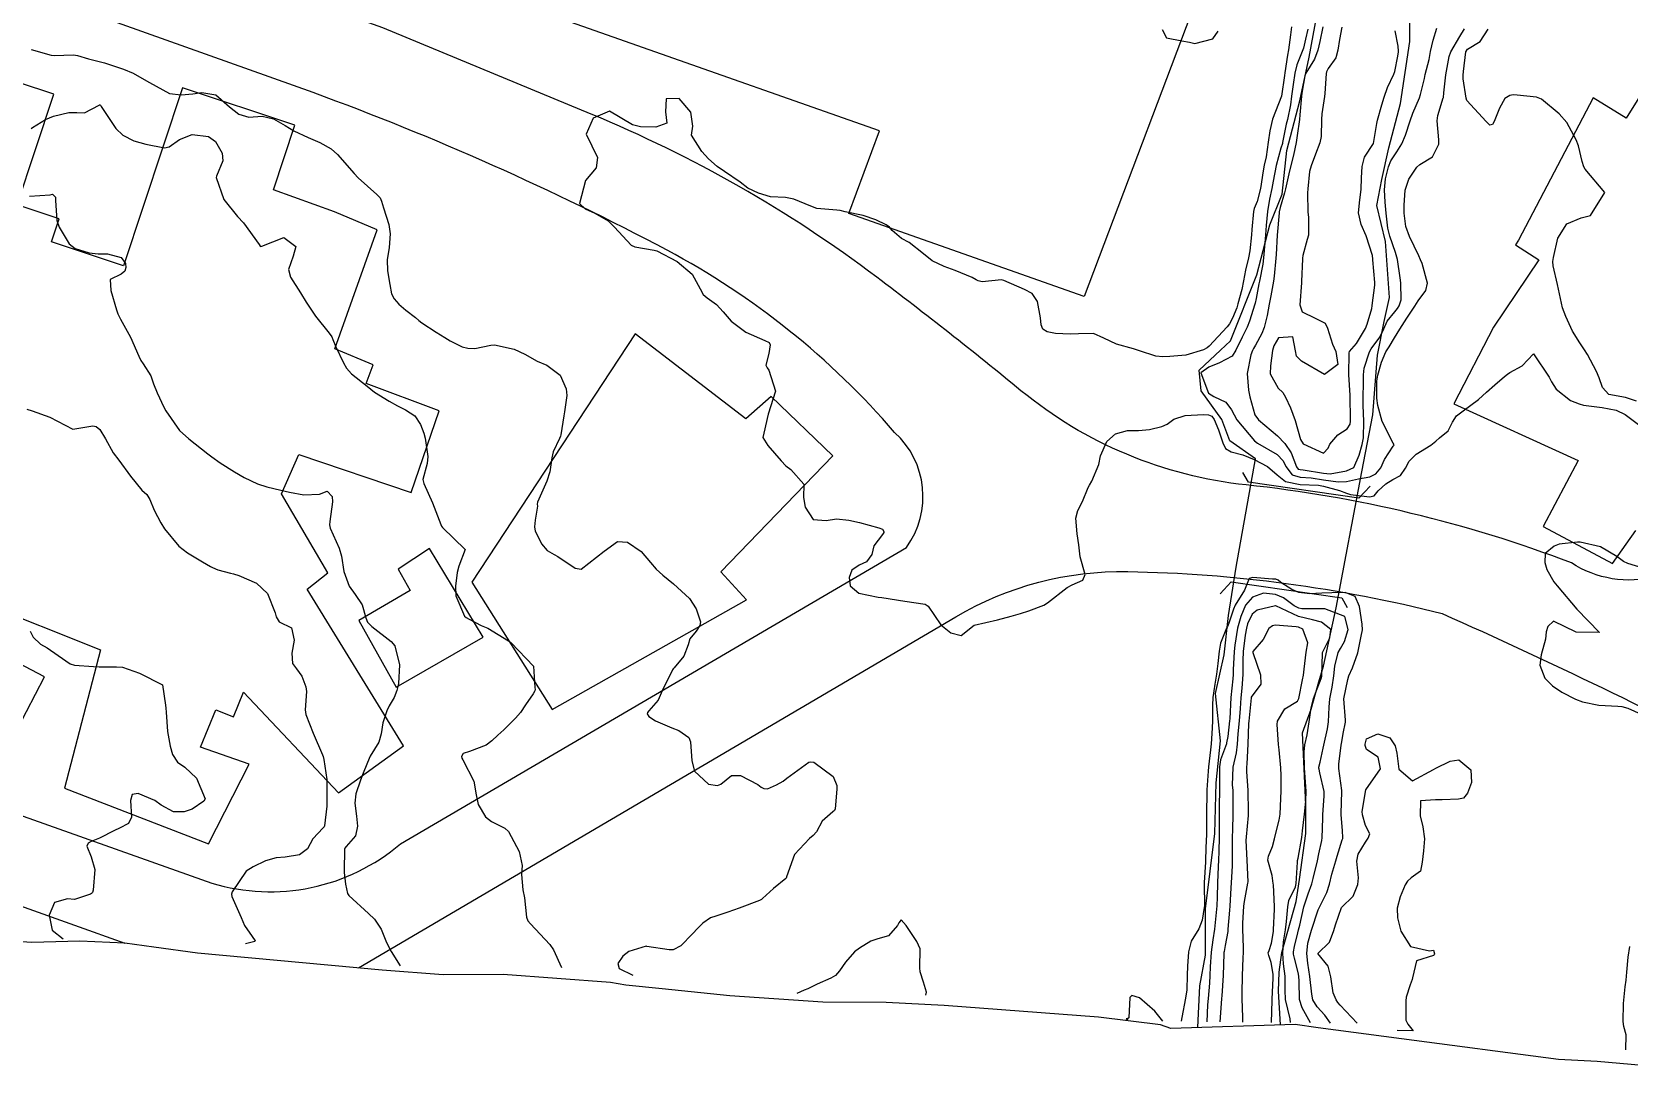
# Model space of a CAD drawing. Header units: metres. Extents: x 292545 to 299085, y 7450245 to 7463078.
# Drawn here: x 293014.6 to 293152.5, y 7462537.3 to 7462627.5 of the extents above; entities that cross this region are included whole.
import ezdxf

# ---------------------------------------------------------------- set-up
doc = ezdxf.new("R2010")
doc.units = ezdxf.units.M
for name, color, linetype in [('Area', 45, 'Continuous'), ('Curvas de Nivel 1m', 11, 'Continuous'), ('Curvas de Nivel 5m', 15, 'Continuous'), ('Edificações', 30, 'Continuous'), ('Hidrografia', 140, 'Continuous'), ('Pontes e viadutos', 190, 'Continuous'), ('Vias Primárias', 230, 'Continuous')]:
    doc.layers.add(name, color=color, linetype=linetype)

msp = doc.modelspace()

# ---------------------------------------------------------------- linework, layer by layer
at = {"layer": 'Area'}
msp.add_polyline3d([(293164.11, 7462537.33, 699.5), (293149.76, 7462538.58, 695.29), (293146.42, 7462538.77, 693.99), (293132.87, 7462540.53, 693.13), (293125.65, 7462541.48, 693.51), (293123.68, 7462541.79, 691.57), (293112.94, 7462541.44, 692.21), (293112.05, 7462541.75, 692.22), (293106.7, 7462542.42, 719.82), (293093.37, 7462543.43, 692.17), (293088.37, 7462543.69, 704.84), (293082.9, 7462543.7, 694.38), (293074.88, 7462544.24, 696.4), (293069.01, 7462544.86, 695.58), (293065.9, 7462545.17, 698.38), (293064.56, 7462545.41, 699.84), (293055.31, 7462546.1, 694.61), (293050.13, 7462546.07, 694.61), (293044.84, 7462546.47, 695.66), (293028.92, 7462547.94, 696.33), (293025.13, 7462548.47, 696.64), (293022.62, 7462548.79, 696.74), (293018.75, 7462548.98, 696.99), (293014.61, 7462548.87, 697.33), (293007.11, 7462549.36, 697.72)], dxfattribs=at)
at = {"layer": 'Curvas de Nivel 1m', "flags": 128}
for points, elevation in [([(293123.35, 7462627.94), (293123.26, 7462627.25), (293123.1, 7462625.94), (293123.02, 7462625.47), (293122.78, 7462623.95), (293122.75, 7462623.72), (293122.5, 7462621.95), (293121.73, 7462619.96), (293121.48, 7462618.96), (293121.35, 7462617.97), (293121.16, 7462616.69), (293121, 7462615.97), (293120.91, 7462615.49), (293120.67, 7462613.98), (293120.39, 7462612.85), (293120.14, 7462612.23), (293120.07, 7462611.98), (293119.93, 7462610.43), (293119.9, 7462609.98), (293119.75, 7462608.58), (293119.64, 7462607.99), (293119.4, 7462606.92), (293119.22, 7462605.99), (293119.06, 7462605.24), (293118.73, 7462604), (293118.63, 7462603.66), (293118.27, 7462602.77), (293118, 7462602.27), (293117.8, 7462602.01), (293116.25, 7462600.36), (293116.07, 7462600.2), (293115.77, 7462600.03), (293114.24, 7462599.58), (293112.86, 7462599.45), (293112.24, 7462599.42), (293111.65, 7462599.49), (293110.24, 7462599.95), (293109.71, 7462600.11), (293108.25, 7462600.52), (293107.16, 7462601.05), (293106.26, 7462601.45), (293104.98, 7462601.43), (293104.26, 7462601.39), (293102.98, 7462601.45), (293102.26, 7462601.58), (293101.9, 7462601.83), (293101.75, 7462602.2), (293101.68, 7462602.79), (293101.42, 7462604.2), (293100.98, 7462604.89), (293100.3, 7462605.25), (293098.53, 7462606.01), (293098.31, 7462606.08), (293096.65, 7462605.91), (293096.31, 7462606), (293096.14, 7462606.09), (293095.78, 7462606.27), (293094.32, 7462606.9), (293093.38, 7462607.24), (293092.33, 7462607.71), (293091.58, 7462608.32), (293090.35, 7462609.3), (293089.68, 7462609.66), (293088.89, 7462610.35), (293088.65, 7462610.64), (293088.37, 7462610.84), (293087.47, 7462611.27), (293086.38, 7462611.65), (293084.83, 7462611.95), (293084.38, 7462612.07), (293084.09, 7462612.11), (293082.38, 7462612.23), (293081.86, 7462612.44), (293080.39, 7462613.06), (293079.66, 7462613.19), (293078.39, 7462613.26), (293077.33, 7462613.56), (293076.41, 7462613.99), (293075.77, 7462614.51), (293074.42, 7462615.45), (293073.78, 7462615.88), (293073.03, 7462616.54), (293072.44, 7462617.15), (293071.57, 7462618.56), (293071.68, 7462619.35), (293071.5, 7462620.56), (293070.49, 7462621.74), (293069.38, 7462621.7), (293069.32, 7462620.58), (293069.43, 7462619.62), (293068.47, 7462619.27), (293067.16, 7462619.3), (293066.47, 7462619.46), (293064.48, 7462620.64), (293063.08, 7462620.05), (293062.46, 7462618.66), (293063.43, 7462616.65), (293063.32, 7462615.75), (293062.41, 7462614.66), (293061.89, 7462612.67), (293062.39, 7462612.21), (293063.2, 7462611.83), (293064.37, 7462611.19), (293064.9, 7462610.63), (293066.35, 7462609.08), (293066.66, 7462608.93), (293068.34, 7462608.65), (293068.55, 7462608.59), (293070.33, 7462607.67), (293071.62, 7462606.56), (293072.3, 7462605.31), (293072.56, 7462604.81), (293072.91, 7462604.54), (293073.72, 7462603.96), (293074.28, 7462603.32), (293074.98, 7462602.51), (293076.26, 7462601.56), (293077.9, 7462600.83), (293078.25, 7462600.66), (293078.34, 7462600.48), (293078.24, 7462599.72), (293077.98, 7462598.72), (293078.1, 7462598.48), (293078.22, 7462598.28), (293078.82, 7462596.47), (293078.17, 7462594.48), (293077.8, 7462592.84), (293077.71, 7462592.48), (293078.14, 7462591.79), (293079.31, 7462590.46), (293079.69, 7462590.02), (293080.12, 7462589.7), (293081.26, 7462588.44), (293081.24, 7462587.29), (293081.36, 7462586.44), (293082.07, 7462585.4), (293083.18, 7462585.31), (293084.07, 7462585.45), (293085.13, 7462585.33), (293086.06, 7462585.12), (293087.74, 7462584.68), (293088.06, 7462584.54), (293088.17, 7462584.36), (293088.16, 7462584.26), (293088.05, 7462584.08), (293087.3, 7462583.1), (293087.12, 7462582.37), (293086.66, 7462581.73), (293086.02, 7462581.43), (293085.39, 7462581.01), (293085.17, 7462580.39), (293085.26, 7462579.65), (293085.99, 7462579.03), (293087.66, 7462578.69), (293087.99, 7462578.64), (293089.98, 7462578.34), (293091.74, 7462578.07), (293091.98, 7462577.89), (293093.08, 7462576.3), (293093.95, 7462575.61), (293094.85, 7462575.38), (293095.96, 7462576.27), (293097.97, 7462576.73), (293099.17, 7462577.03), (293099.97, 7462577.26), (293100.69, 7462577.5), (293101.98, 7462578), (293102.3, 7462578.2), (293104, 7462579.51), (293104.42, 7462579.74), (293105.34, 7462580.16), (293105.54, 7462580.63), (293105.11, 7462582.16), (293104.99, 7462583.21), (293104.86, 7462584.16), (293104.74, 7462585.49), (293104.92, 7462586.16), (293105.32, 7462586.93), (293105.81, 7462588.15), (293105.91, 7462588.35), (293106.11, 7462588.69), (293106.72, 7462590.14), (293106.88, 7462590.89), (293107.41, 7462592.13), (293108.15, 7462592.79), (293109.19, 7462593.07), (293110.16, 7462593.06), (293111.09, 7462593.16), (293112.16, 7462593.43), (293112.61, 7462593.63), (293113.21, 7462594.06), (293114.18, 7462594.37), (293115.77, 7462594.44), (293116.18, 7462594.43), (293116.47, 7462594.32), (293116.67, 7462594.02), (293117.05, 7462593.13), (293117.43, 7462592.01), (293117.65, 7462591.52), (293118.14, 7462591.23), (293119.15, 7462590.97), (293120.13, 7462590.57), (293121.29, 7462589.97), (293122.12, 7462589.24), (293122.84, 7462588.68), (293124.11, 7462588.4), (293125.69, 7462588.34), (293126.11, 7462588.27), (293127.49, 7462587.9), (293128.1, 7462587.65), (293128.44, 7462587.54), (293130.1, 7462587.34), (293130.51, 7462587.44), (293130.85, 7462587.85), (293131.49, 7462588.46), (293132.11, 7462588.83), (293132.77, 7462589.18), (293133.2, 7462589.83), (293133.53, 7462590.43), (293134.13, 7462591.02), (293135.39, 7462591.8), (293135.81, 7462592.14), (293136.15, 7462592.43), (293136.89, 7462593.05), (293137.26, 7462593.78), (293137.61, 7462594.35), (293138.18, 7462594.78), (293139.51, 7462595.75), (293140.2, 7462596.38), (293140.92, 7462597.02), (293141.74, 7462597.72), (293142, 7462597.94), (293142.22, 7462598.07), (293143.28, 7462598.66), (293144.24, 7462599.7), (293145.6, 7462597.68), (293145.82, 7462597.28), (293146.2, 7462596.63), (293147.44, 7462595.66), (293148.19, 7462595.36), (293148.58, 7462595.25), (293150.19, 7462595.07), (293151.4, 7462594.83), (293152.18, 7462594.44), (293153.33, 7462593.59)], 692), ([(293112.19, 7462627.69), (293112.56, 7462626.97), (293113.89, 7462626.72), (293114.56, 7462626.6), (293115.01, 7462626.49), (293116.56, 7462626.89), (293117.04, 7462627.54)], 692), ([(293124.76, 7462627.74), (293124.56, 7462626.86), (293124.39, 7462626.09), (293124.34, 7462625.93), (293123.83, 7462624.65), (293123.65, 7462623.94), (293123.5, 7462622.95), (293123.37, 7462621.94), (293123.26, 7462621.18), (293123, 7462619.94), (293122.9, 7462619.52), (293122.59, 7462617.95), (293122.57, 7462617.84), (293122.45, 7462617.45), (293122.04, 7462615.96), (293121.77, 7462614.61), (293121.65, 7462613.96), (293121.47, 7462613.04), (293121.29, 7462611.97), (293121.17, 7462610.77), (293121.11, 7462609.97), (293121.06, 7462609.27), (293120.95, 7462607.97), (293120.87, 7462607.43), (293120.59, 7462605.98), (293120.54, 7462605.75), (293120.3, 7462604.48), (293120.21, 7462604.06), (293120.19, 7462603.98), (293119.74, 7462602.51), (293119.54, 7462601.99), (293119.11, 7462601.13), (293118.55, 7462600), (293118.24, 7462599.49), (293117.14, 7462598.92), (293116.23, 7462598.55), (293115.53, 7462598.04), (293116.2, 7462596.29), (293116.66, 7462596.02), (293117.69, 7462595.51), (293118.18, 7462594.85), (293118.64, 7462594), (293120.15, 7462592.19), (293120.43, 7462591.98), (293122.13, 7462590.99), (293122.63, 7462590.45), (293122.87, 7462589.95), (293123.41, 7462589.24), (293124.11, 7462589.04), (293125.05, 7462588.99), (293126.11, 7462588.82), (293127.38, 7462588.63), (293128.11, 7462588.68), (293129.15, 7462588.91), (293130.12, 7462589.07), (293130.64, 7462589.33), (293131.08, 7462589.85), (293131.4, 7462590.58), (293132.14, 7462591.71), (293132.2, 7462591.78), (293132.21, 7462591.84), (293132.14, 7462591.97), (293131.2, 7462593.85), (293130.81, 7462595.23), (293130.72, 7462595.85), (293130.73, 7462597.33), (293130.81, 7462597.85), (293131.12, 7462598.96), (293131.51, 7462599.85), (293131.79, 7462600.31), (293132.26, 7462601.08), (293132.71, 7462601.83), (293133.32, 7462602.78), (293134, 7462603.81), (293134.3, 7462604.26), (293134.95, 7462605.16), (293135.09, 7462605.8), (293134.65, 7462607.49), (293134.51, 7462607.81), (293134.34, 7462608.16), (293133.55, 7462609.82), (293133.24, 7462610.69), (293133.1, 7462611.83), (293133.1, 7462612.54), (293133.16, 7462613.83), (293133.48, 7462614.76), (293134.18, 7462615.81), (293134.44, 7462616.05), (293135.54, 7462616.7), (293136.09, 7462617.79), (293136.09, 7462618.16), (293135.94, 7462619.8), (293136, 7462620.28), (293136.46, 7462621.79), (293136.47, 7462621.83), (293136.51, 7462622.24), (293136.69, 7462623.79), (293136.96, 7462625.37), (293137.12, 7462625.78), (293137.9, 7462627.1), (293138.29, 7462627.76)], 691), ([(293127.69, 7462627.89), (293127.51, 7462626.84), (293127.37, 7462625.9), (293127.19, 7462625.25), (293126.53, 7462624.33), (293126.39, 7462624.05), (293126.36, 7462623.91), (293126.25, 7462622.17), (293126.22, 7462621.91), (293125.98, 7462620.42), (293125.94, 7462619.92), (293125.91, 7462618.47), (293125.81, 7462617.92), (293125.44, 7462616.92), (293125.05, 7462615.92), (293124.92, 7462615.43), (293124.76, 7462613.93), (293124.74, 7462613.59), (293124.78, 7462611.93), (293124.82, 7462611.48), (293124.83, 7462609.93), (293124.71, 7462609.57), (293124.34, 7462608.19), (293124.31, 7462607.96), (293124.3, 7462607.93), (293124.3, 7462607.9), (293124.22, 7462605.93), (293124.21, 7462605.83), (293124.08, 7462603.93), (293124.28, 7462603.32), (293125.41, 7462602.78), (293126.27, 7462602.34), (293126.48, 7462601.91), (293126.89, 7462600.54), (293127.18, 7462599.9), (293127.37, 7462598.76), (293126.21, 7462597.91), (293124.23, 7462599.07), (293123.78, 7462599.48), (293123.71, 7462599.94), (293123.46, 7462601.15), (293122.25, 7462601.06), (293121.83, 7462600.38), (293121.73, 7462599.97), (293121.54, 7462598.65), (293121.52, 7462597.97), (293122.2, 7462596.72), (293122.6, 7462596.36), (293122.84, 7462595.95), (293123.26, 7462595.02), (293123.68, 7462593.94), (293124.15, 7462592.29), (293124.36, 7462591.93), (293126.13, 7462591.12), (293126.51, 7462591.54), (293126.68, 7462591.9), (293127.35, 7462592.7), (293128.16, 7462593.22), (293128.43, 7462593.62), (293128.46, 7462593.89), (293128.45, 7462594.16), (293128.43, 7462595.89), (293128.42, 7462596.11), (293128.32, 7462597.89), (293128.34, 7462599.79), (293128.38, 7462599.89), (293128.96, 7462600.59), (293129.75, 7462601.87), (293129.88, 7462602.25), (293130.29, 7462603.62), (293130.33, 7462603.83), (293130.33, 7462603.86), (293130.56, 7462605.61), (293130.56, 7462605.86), (293130.39, 7462607.81), (293130.38, 7462607.86), (293130.34, 7462608.19), (293129.8, 7462609.87), (293129.38, 7462610.86), (293129.14, 7462611.87), (293129.27, 7462612.99), (293129.37, 7462613.87), (293129.4, 7462614.89), (293129.46, 7462615.87), (293129.65, 7462616.66), (293130.45, 7462617.86), (293130.74, 7462619.59), (293130.79, 7462619.86), (293131.16, 7462621.19), (293131.37, 7462621.85), (293131.66, 7462622.7), (293132.19, 7462623.84), (293132.28, 7462624.08), (293132.55, 7462625.39), (293132.61, 7462625.77), (293132.61, 7462625.83), (293132.56, 7462626.25), (293132.32, 7462627.58)], 689), ([(293153.14, 7462595.59), (293152.2, 7462595.91), (293150.75, 7462596.18), (293150.2, 7462596.77), (293149.92, 7462597.63), (293149.69, 7462598.16), (293148.91, 7462599.64), (293148.66, 7462600.05), (293148.25, 7462600.64), (293147.62, 7462601.66), (293147.03, 7462602.91), (293146.77, 7462603.67), (293146.31, 7462605.67), (293145.94, 7462607.29), (293145.93, 7462607.67), (293145.99, 7462608.02), (293146.36, 7462609.67), (293147.12, 7462610.92), (293148.38, 7462611.43), (293149.16, 7462611.64), (293150.4, 7462613.62), (293148.72, 7462615.65), (293148.61, 7462615.83), (293148.44, 7462616.31), (293148.13, 7462617.65), (293147.95, 7462618.16), (293147.13, 7462619.66), (293146.48, 7462620.43), (293144.95, 7462621.69), (293144.5, 7462621.85), (293142.84, 7462622.04), (293142.51, 7462622.07), (293142.22, 7462622.01), (293141.78, 7462621.73), (293141.32, 7462620.9), (293140.85, 7462619.74), (293140.71, 7462619.5), (293140.47, 7462619.44), (293140.16, 7462619.74), (293138.5, 7462621.56), (293138.44, 7462621.76), (293138.19, 7462623.43), (293138.19, 7462623.76), (293138.22, 7462624.07), (293138.4, 7462625.76), (293138.56, 7462626), (293139.64, 7462626.67), (293140.33, 7462627.74)], 692), ([(293014.54, 7462625.98), (293016.27, 7462625.48), (293016.54, 7462625.44), (293018.2, 7462625.52), (293018.54, 7462625.46), (293019.49, 7462625.17), (293020.53, 7462624.91), (293020.88, 7462624.81), (293022.52, 7462624.27), (293023.34, 7462623.94), (293024.51, 7462623.27), (293024.75, 7462623.11), (293026.5, 7462622.17), (293027.51, 7462622.07), (293028.5, 7462622.15), (293029.29, 7462622.27), (293030.5, 7462622.06), (293031.68, 7462621.03), (293032.48, 7462620.38), (293033.34, 7462620.14), (293034.48, 7462620.22), (293035.48, 7462619.99), (293036.47, 7462619.42), (293037.22, 7462618.96), (293038.46, 7462618.38), (293039.47, 7462617.95), (293040.45, 7462617.4), (293040.98, 7462616.91), (293042.42, 7462615.27), (293042.78, 7462614.9), (293044.4, 7462613.45), (293044.67, 7462613.15), (293044.78, 7462612.87), (293044.96, 7462612.3), (293045.42, 7462610.86), (293045.54, 7462610.05), (293045.44, 7462608.86), (293045.29, 7462607.82), (293045.3, 7462606.87), (293045.5, 7462605.67), (293045.65, 7462604.86), (293045.88, 7462604.44), (293046.28, 7462603.98), (293046.89, 7462603.46), (293047.72, 7462602.84), (293048.02, 7462602.58), (293048.27, 7462602.38), (293049.51, 7462601.56), (293050.25, 7462601.09), (293050.72, 7462600.8), (293051.75, 7462600.3), (293052.24, 7462600.17), (293052.85, 7462600.16), (293054.24, 7462600.45), (293054.54, 7462600.46), (293056.24, 7462600.09), (293057.16, 7462599.65), (293058.23, 7462599.06), (293059.06, 7462598.7), (293060.21, 7462597.84), (293060.74, 7462596.68), (293060.78, 7462596.1), (293060.59, 7462594.69), (293060.52, 7462594.34), (293060.27, 7462592.69), (293060.26, 7462592.58), (293060.15, 7462592.37), (293059.62, 7462591.22), (293059.51, 7462590.7), (293059.33, 7462589.49), (293059.06, 7462588.7), (293058.25, 7462586.89), (293058.23, 7462586.72), (293058.27, 7462586.53), (293058.06, 7462585.33), (293058.01, 7462584.76), (293058.01, 7462584.72), (293058.05, 7462584.41), (293058.61, 7462583.29), (293059.1, 7462582.7), (293059.7, 7462582.36), (293060.03, 7462582.18), (293061.51, 7462581.19), (293062.02, 7462581.1), (293064.03, 7462582.64), (293065.18, 7462583.49), (293066.04, 7462583.44), (293067.21, 7462582.61), (293068.02, 7462581.68), (293068.52, 7462581.1), (293069.09, 7462580.58), (293070, 7462579.83), (293071.39, 7462578.56), (293071.97, 7462577.67), (293072.32, 7462576.55), (293072.27, 7462576.23), (293071.95, 7462575.75), (293071.42, 7462575.07), (293071.27, 7462574.56), (293070.9, 7462573.58), (293070.06, 7462572.57), (293069.98, 7462572.5), (293069.91, 7462572.4), (293069.03, 7462570.58), (293068.69, 7462569.78), (293067.87, 7462568.85), (293067.75, 7462568.72), (293067.72, 7462568.6), (293067.86, 7462568.38), (293068.44, 7462568.01), (293069.85, 7462567.41), (293070.46, 7462567.18), (293071.33, 7462566.56), (293071.47, 7462566.18), (293071.58, 7462564.55), (293071.81, 7462563.66), (293073.03, 7462562.54), (293073.79, 7462562.42), (293074.08, 7462562.53), (293075.02, 7462563.29), (293075.8, 7462563.29), (293077.27, 7462562.49), (293077.58, 7462562.27), (293077.79, 7462562.17), (293078.12, 7462562.14), (293078.89, 7462562.47), (293079.46, 7462562.8), (293079.8, 7462563.04), (293081.69, 7462564.43), (293081.81, 7462564.46), (293082.12, 7462564.43), (293083.8, 7462563.19), (293084.1, 7462562.41), (293084.11, 7462562.09), (293083.96, 7462560.41), (293083.91, 7462560.27), (293083.77, 7462560.15), (293082.84, 7462559.34), (293082.34, 7462558.42), (293082.06, 7462558.1), (293081.74, 7462557.85), (293080.45, 7462556.45), (293079.77, 7462554.53), (293079.76, 7462554.46), (293079.74, 7462554.42), (293079.7, 7462554.38), (293078.65, 7462553.51), (293077.68, 7462552.65), (293077.59, 7462552.57), (293077.43, 7462552.48), (293075.67, 7462551.83), (293074.7, 7462551.48), (293073.66, 7462551.12), (293073.2, 7462550.99), (293072.53, 7462550.54), (293072.09, 7462550.1), (293071.64, 7462549.61), (293070.65, 7462548.56), (293069.97, 7462548.23), (293069.63, 7462548.23), (293067.71, 7462548.52), (293067.63, 7462548.53), (293066.15, 7462548.09), (293065.62, 7462547.69), (293065.2, 7462547.04), (293065.32, 7462546.62), (293066.48, 7462546.04)], 693), ([(293014.56, 7462619.14), (293014.65, 7462619.23), (293015.77, 7462619.92), (293016.47, 7462620.2), (293017.81, 7462620.52), (293018.48, 7462620.54), (293019.16, 7462620.49), (293020.42, 7462621.16), (293020.45, 7462621.19), (293020.48, 7462621.19), (293020.52, 7462621.16), (293020.59, 7462621.05), (293021.85, 7462619.15), (293022.46, 7462618.57), (293023.42, 7462618.09), (293024.45, 7462617.79), (293026.07, 7462617.47), (293026.45, 7462617.57), (293027.35, 7462618.19), (293028.46, 7462618.64), (293029.87, 7462618.46), (293030.45, 7462618.02), (293031.03, 7462617.03), (293031.1, 7462616.36), (293030.54, 7462615.04), (293030.52, 7462614.93), (293031.19, 7462613.03), (293032.37, 7462611.56), (293032.88, 7462611.01), (293034.22, 7462609.12), (293034.31, 7462609), (293034.34, 7462608.97), (293034.45, 7462609), (293036.35, 7462609.74), (293037.4, 7462608.96), (293037.16, 7462608.13), (293036.77, 7462606.97), (293036.95, 7462606.32), (293037.79, 7462604.95), (293038.28, 7462604.14), (293039.09, 7462602.94), (293040.26, 7462601.48), (293040.49, 7462601.16), (293040.59, 7462600.92), (293040.86, 7462600.3), (293041.52, 7462598.91), (293041.76, 7462598.45), (293042.21, 7462597.96), (293043.55, 7462596.89), (293044.2, 7462596.37), (293045.46, 7462595.59), (293046.18, 7462595.2), (293046.87, 7462594.85), (293047.66, 7462594.33), (293048.16, 7462593.6), (293048.46, 7462592.83), (293048.56, 7462592.42), (293048.78, 7462590.82), (293048.73, 7462590.22), (293048.37, 7462588.83), (293048.44, 7462588.49), (293049.2, 7462586.82), (293049.92, 7462584.96), (293049.98, 7462584.81), (293050.06, 7462584.69), (293052.03, 7462582.79), (293051.46, 7462581.35), (293051.33, 7462580.8), (293051.18, 7462579.62), (293051.22, 7462578.8), (293051.97, 7462577.05), (293052.11, 7462576.93), (293052.35, 7462576.78), (293053.41, 7462576.22), (293053.96, 7462575.99), (293055.77, 7462574.92), (293055.94, 7462574.78), (293055.99, 7462574.74), (293057.91, 7462572.72), (293058.04, 7462570.87), (293058.06, 7462570.72), (293058.03, 7462570.58), (293057.89, 7462570.33), (293057.22, 7462569.37), (293056.79, 7462568.73), (293056.36, 7462568.23), (293055.85, 7462567.7), (293055.36, 7462567.23), (293054.84, 7462566.75), (293054.32, 7462566.27), (293053.83, 7462565.91), (293052.38, 7462565.34), (293051.83, 7462565.17), (293051.7, 7462564.91), (293051.74, 7462564.79), (293051.82, 7462564.62), (293052.75, 7462562.78), (293052.96, 7462561.6), (293053.13, 7462560.78), (293053.76, 7462559.71), (293054.29, 7462559.3), (293055.44, 7462558.74), (293055.75, 7462558.44), (293056.67, 7462556.73), (293056.93, 7462555.51), (293056.89, 7462554.73), (293057, 7462553.41), (293057.14, 7462552.73), (293057.32, 7462551.06), (293057.44, 7462550.72), (293057.65, 7462550.47), (293059.32, 7462548.7), (293059.63, 7462548.24), (293060.33, 7462546.69)], 694), ([(293014.18, 7462594.9), (293014.63, 7462594.77), (293016.17, 7462594.22), (293018.15, 7462593.19), (293019.86, 7462593.46), (293020.16, 7462593.43), (293020.47, 7462593.16), (293020.95, 7462592.35), (293021.63, 7462591.15), (293022.12, 7462590.5), (293023.13, 7462589.13), (293024.09, 7462587.92), (293024.52, 7462587.55), (293024.8, 7462587.11), (293025.16, 7462586.19), (293025.74, 7462585.09), (293026.06, 7462584.58), (293027.3, 7462583.08), (293028.03, 7462582.52), (293029.35, 7462581.72), (293030.02, 7462581.33), (293030.2, 7462581.23), (293030.67, 7462581.04), (293031.75, 7462580.76), (293032.01, 7462580.69), (293032.48, 7462580.55), (293034, 7462579.9), (293034.95, 7462578.99), (293035.61, 7462577.34), (293035.71, 7462576.98), (293035.96, 7462576.54), (293037.02, 7462576.03), (293037.24, 7462574.96), (293037.04, 7462573.85), (293037.12, 7462572.96), (293037.45, 7462572.5), (293037.9, 7462571.87), (293038.26, 7462570.95), (293038.32, 7462570.52), (293038.2, 7462568.95), (293038.26, 7462568.55), (293038.9, 7462566.94), (293039.69, 7462565.07), (293039.75, 7462564.93), (293039.82, 7462564.65), (293040.06, 7462562.93), (293040.07, 7462562.65), (293040.07, 7462560.93), (293040.06, 7462560.64), (293039.87, 7462558.93), (293039.84, 7462558.84), (293039.75, 7462558.75), (293038.87, 7462557.8), (293038.39, 7462556.95), (293037.72, 7462556.44), (293036.47, 7462556.22), (293035.71, 7462556.16), (293034.78, 7462555.92), (293033.71, 7462555.4), (293033.12, 7462555.01), (293031.9, 7462553.24), (293031.84, 7462553.03), (293031.88, 7462552.83), (293032.68, 7462551.01), (293032.97, 7462550.34), (293033.64, 7462549.39), (293033.88, 7462549), (293033.85, 7462548.94), (293033.04, 7462548.73)], 696), ([(293154.02, 7462581.11), (293152.41, 7462581.6), (293152.03, 7462581.77), (293151.44, 7462582.2), (293150.04, 7462583.02), (293148.27, 7462583.43), (293148.05, 7462583.44), (293146.46, 7462583.25), (293146.04, 7462583.09), (293145.27, 7462582.45), (293145.24, 7462581.68), (293145.39, 7462581.06), (293146.01, 7462580.01), (293146.29, 7462579.67), (293147.98, 7462577.65), (293149.95, 7462575.63), (293147.95, 7462575.65), (293145.97, 7462576.61), (293145.48, 7462576.16), (293145.36, 7462575.68), (293145.3, 7462575.04), (293144.92, 7462573.69), (293144.8, 7462572.81), (293145.24, 7462571.69), (293145.9, 7462571.02), (293146.69, 7462570.47), (293147.89, 7462569.86), (293148.48, 7462569.64), (293149.88, 7462569.36), (293151.53, 7462569.26), (293151.88, 7462569.23), (293152.39, 7462569.08), (293153.87, 7462568.43)], 692), ([(293126.74, 7462541.9), (293126.23, 7462542.58), (293125.57, 7462543.3), (293125.19, 7462543.92), (293125.1, 7462544.41), (293124.95, 7462545.93), (293124.76, 7462547.07), (293124.67, 7462547.92), (293124.76, 7462548.79), (293125.08, 7462549.92), (293125.67, 7462551.69), (293125.74, 7462551.84), (293125.78, 7462551.91), (293126.4, 7462553.19), (293126.63, 7462553.9), (293126.85, 7462554.75), (293127.18, 7462555.9), (293127.3, 7462556.32), (293127.74, 7462557.72), (293127.78, 7462557.85), (293127.79, 7462557.89), (293127.75, 7462558.54), (293127.66, 7462559.89), (293127.66, 7462560), (293127.7, 7462561.89), (293127.69, 7462561.99), (293127.44, 7462563.89), (293127.44, 7462564.27), (293127.65, 7462565.89), (293127.67, 7462566.05), (293127.85, 7462567.04), (293128, 7462567.75), (293128.02, 7462567.89), (293128.02, 7462568.05), (293127.88, 7462569.89), (293128.23, 7462571.57), (293128.32, 7462571.88), (293128.63, 7462572.59), (293129.08, 7462573.87), (293129.38, 7462575.3), (293129.48, 7462575.87), (293129.47, 7462576.36), (293129.22, 7462577.87), (293128.86, 7462578.75), (293127.99, 7462579.07), (293126.84, 7462579.05), (293125.99, 7462579.03), (293124.93, 7462578.98), (293123.99, 7462579.07), (293123.4, 7462579.34), (293122.45, 7462579.95), (293122.2, 7462580.15), (293122.01, 7462580.22), (293121.73, 7462580.24), (293120.01, 7462580.39), (293119.7, 7462580.3), (293119.58, 7462579.99), (293119.3, 7462579.29), (293118.49, 7462578), (293118.34, 7462577.65), (293117.96, 7462576.44), (293117.83, 7462576.14), (293117.74, 7462576.01), (293117.24, 7462574.72), (293117.1, 7462574.02), (293117, 7462572.94), (293116.89, 7462572.02), (293116.75, 7462571.18), (293116.57, 7462570.02), (293116.54, 7462569.36), (293116.54, 7462568.02), (293116.52, 7462567.36), (293116.43, 7462566.02), (293116.36, 7462565.5), (293116.2, 7462564.03), (293116.17, 7462563.66), (293116.05, 7462562.03), (293116.04, 7462561.78), (293116.03, 7462560.03), (293116.03, 7462559.76), (293116.01, 7462558.03), (293116, 7462557.77), (293115.94, 7462556.03), (293115.93, 7462555.81), (293115.83, 7462554.03), (293115.83, 7462553.89), (293115.84, 7462552.03), (293115.83, 7462551.87), (293115.66, 7462550.78), (293115.37, 7462550.03), (293114.7, 7462548.98), (293114.47, 7462548.05), (293114.39, 7462546.83), (293114.36, 7462546.05), (293114.32, 7462544.77), (293114.22, 7462544.05), (293113.88, 7462542.38), (293113.83, 7462542.06)], 692), ([(293124.99, 7462541.93), (293124.28, 7462543.22), (293124.04, 7462543.94), (293124.01, 7462545.52), (293123.99, 7462545.94), (293123.94, 7462546.27), (293123.62, 7462547.5), (293123.53, 7462547.85), (293123.52, 7462547.94), (293123.53, 7462548.04), (293123.63, 7462548.51), (293123.9, 7462549.69), (293123.96, 7462549.94), (293124.07, 7462550.35), (293124.43, 7462551.93), (293124.81, 7462553.05), (293125.11, 7462553.92), (293125.23, 7462554.39), (293125.59, 7462555.91), (293125.73, 7462556.51), (293125.98, 7462557.67), (293126.01, 7462557.91), (293126.06, 7462559.6), (293126.07, 7462559.91), (293126.19, 7462561.5), (293126.17, 7462561.91), (293125.81, 7462563.5), (293125.74, 7462563.84), (293125.73, 7462563.91), (293125.73, 7462563.99), (293125.82, 7462564.42), (293126.1, 7462565.65), (293126.16, 7462565.91), (293126.46, 7462567.3), (293126.55, 7462567.9), (293126.6, 7462569.17), (293126.68, 7462569.9), (293126.88, 7462570.92), (293127, 7462571.9), (293127.09, 7462572.73), (293127.4, 7462573.9), (293127.58, 7462574.25), (293127.94, 7462574.84), (293128.24, 7462575.89), (293127.97, 7462577), (293126.23, 7462577.66), (293125.98, 7462577.67), (293124.24, 7462577.67), (293123.98, 7462577.72), (293123.6, 7462577.94), (293122.66, 7462578.62), (293121.99, 7462578.92), (293120.94, 7462579.02), (293119.99, 7462578.69), (293119.4, 7462577.99), (293118.97, 7462577), (293118.71, 7462576), (293118.47, 7462574.53), (293118.41, 7462574), (293118.31, 7462572.4), (293118.31, 7462572), (293118.28, 7462571.64), (293118.11, 7462570.01), (293118.04, 7462568.18), (293118.02, 7462568.01), (293117.85, 7462566.66), (293117.76, 7462566.09), (293117.74, 7462566.01), (293117.22, 7462564.62), (293117.14, 7462564.02), (293117.14, 7462562.67), (293117.13, 7462562.02), (293117.11, 7462560.67), (293117.11, 7462560.02), (293117.11, 7462558.66), (293117.1, 7462558.02), (293117.08, 7462556.67), (293117.06, 7462556.02), (293117, 7462554.72), (293116.97, 7462554.02), (293116.93, 7462552.77), (293116.91, 7462552.02), (293116.81, 7462550.87), (293116.71, 7462550.02), (293116.57, 7462549.09), (293116.43, 7462548.02), (293116.35, 7462546.76), (293116.32, 7462546.02), (293116.27, 7462545.35), (293116.15, 7462544.02), (293116.12, 7462543.47), (293116.06, 7462542.02)], 691), ([(293121.62, 7462541.96), (293121.68, 7462543.85), (293121.68, 7462543.96), (293121.79, 7462545.77), (293121.79, 7462545.96), (293121.77, 7462546.13), (293121.61, 7462547.12), (293121.4, 7462547.74), (293121.35, 7462547.96), (293121.43, 7462548.16), (293121.64, 7462548.79), (293121.8, 7462549.81), (293121.81, 7462549.96), (293121.89, 7462551.74), (293121.89, 7462551.96), (293121.8, 7462553.85), (293121.79, 7462553.96), (293121.7, 7462554.65), (293121.32, 7462555.96), (293121.37, 7462556.32), (293121.73, 7462557.14), (293121.89, 7462557.81), (293121.92, 7462557.96), (293122.29, 7462559.42), (293122.37, 7462559.95), (293122.44, 7462561.3), (293122.47, 7462561.95), (293122.48, 7462563.28), (293122.45, 7462563.95), (293122.29, 7462565.5), (293122.24, 7462565.96), (293122.13, 7462567.68), (293122.16, 7462567.96), (293122.79, 7462569.04), (293123.88, 7462569.7), (293124, 7462569.94), (293124.31, 7462571.53), (293124.39, 7462571.93), (293124.44, 7462572.46), (293124.62, 7462573.93), (293124.77, 7462574.75), (293124.35, 7462575.93), (293123.96, 7462576.09), (293123.77, 7462576.13), (293121.96, 7462576.26), (293121.71, 7462576.21), (293121.39, 7462575.97), (293120.9, 7462575.02), (293120.03, 7462573.98), (293120.02, 7462573.89), (293120.67, 7462571.97), (293120.7, 7462571.17), (293119.88, 7462570.03), (293119.87, 7462569.99), (293119.67, 7462567.98), (293119.65, 7462567.78), (293119.58, 7462565.98), (293119.5, 7462564.3), (293119.46, 7462563.99), (293119.46, 7462563.63), (293119.59, 7462561.98), (293119.62, 7462560.13), (293119.62, 7462559.98), (293119.61, 7462559.83), (293119.44, 7462557.98), (293119.43, 7462557.67), (293119.51, 7462555.98), (293119.58, 7462554.1), (293119.57, 7462553.99), (293119.27, 7462552.41), (293119.22, 7462551.99), (293119.14, 7462550.52), (293119.13, 7462550), (293119.2, 7462548.42), (293119.19, 7462547.99), (293119.16, 7462547.54), (293119.11, 7462545.99), (293119.06, 7462544.51), (293119.06, 7462544), (293119.14, 7462542.41), (293119.13, 7462541.99)], 689), ([(293014.46, 7462575.75), (293014.73, 7462575.23), (293015.35, 7462574.63), (293015.93, 7462574.3), (293017.54, 7462573.19), (293017.92, 7462572.91), (293018.3, 7462572.8), (293019.92, 7462572.7), (293020.43, 7462572.65), (293021.92, 7462572.67), (293022.42, 7462572.63), (293023.9, 7462572.13), (293025.89, 7462571.1), (293026.14, 7462569.36), (293026.17, 7462569.1), (293026.2, 7462568.76), (293026.31, 7462567.09), (293026.54, 7462565.8), (293026.75, 7462565.09), (293027.17, 7462564.43), (293027.81, 7462563.99), (293028.83, 7462563.06), (293029.57, 7462561.26), (293029.46, 7462561.05), (293028.46, 7462560.37), (293027.76, 7462560.14), (293026.82, 7462560.14), (293025.77, 7462560.72), (293025.23, 7462561.11), (293023.78, 7462561.73), (293023.27, 7462561.64), (293023.11, 7462561.13), (293023.22, 7462559.67), (293022.95, 7462559.13), (293022.17, 7462558.72), (293021.75, 7462558.52), (293020.44, 7462557.86), (293019.74, 7462557.57), (293019.46, 7462557.45), (293019.36, 7462557.17), (293019.72, 7462556.27), (293020.03, 7462555.17), (293019.89, 7462553.37), (293019.83, 7462553.17), (293019.76, 7462553.09), (293019.68, 7462553.04), (293018.29, 7462552.57), (293017.67, 7462552.62), (293016.56, 7462552.31), (293016.09, 7462551.21), (293016.35, 7462549.91), (293017.31, 7462549.19)], 697), ([(293129.03, 7462541.88), (293127.57, 7462543.46), (293127.37, 7462543.69), (293127.21, 7462543.9), (293126.96, 7462544.52), (293126.76, 7462545.9), (293126.52, 7462546.82), (293125.62, 7462547.91), (293126.64, 7462548.9), (293127.01, 7462549.9), (293127.17, 7462550.39), (293127.67, 7462551.89), (293128.69, 7462552.87), (293129.1, 7462553.88), (293129.13, 7462554.45), (293129, 7462555.88), (293129.11, 7462556.49), (293129.74, 7462557.52), (293129.98, 7462557.87), (293130.11, 7462558.23), (293129.75, 7462558.96), (293129.48, 7462559.87), (293129.47, 7462560.17), (293129.74, 7462561.87), (293129.75, 7462561.91), (293129.79, 7462562.03), (293131.03, 7462563.85), (293130.84, 7462564.87), (293129.83, 7462565.53), (293129.71, 7462565.87), (293129.71, 7462566), (293129.84, 7462566.45), (293130.82, 7462566.88), (293131.84, 7462566.53), (293132.3, 7462565.84), (293132.46, 7462565.2), (293132.63, 7462563.83), (293133.8, 7462562.82), (293135.62, 7462563.79), (293135.81, 7462563.91), (293137.07, 7462564.53), (293137.82, 7462564.64), (293138.84, 7462563.76), (293138.89, 7462562.68), (293138.56, 7462561.76), (293138.22, 7462561.33), (293137.79, 7462561.25), (293136.38, 7462561.19), (293135.78, 7462561.18), (293134.5, 7462561.1), (293134.48, 7462559.81), (293134.71, 7462558.85), (293134.85, 7462557.81), (293134.76, 7462556.78), (293134.65, 7462555.81), (293134.5, 7462555.02), (293133.7, 7462554.43), (293133.38, 7462554.15), (293133.16, 7462553.83), (293132.73, 7462552.79), (293132.49, 7462551.83), (293132.51, 7462550.98), (293132.81, 7462549.83), (293133.63, 7462548.51), (293135.28, 7462548.14), (293135.63, 7462548.2), (293135.71, 7462547.89), (293135.69, 7462547.8), (293135.62, 7462547.74), (293134.16, 7462547.27), (293133.8, 7462545.82), (293133.77, 7462545.65), (293133.59, 7462545.21), (293133.27, 7462544.13), (293133.23, 7462543.82), (293133.23, 7462542.15), (293133.4, 7462541.82), (293133.85, 7462541.24), (293132.47, 7462541.25)], 693), ([(293091.78, 7462544.32), (293091.85, 7462544.58), (293091.59, 7462545.43), (293091.3, 7462546.32), (293091.27, 7462546.66), (293091.29, 7462548.32), (293091, 7462548.95), (293090.09, 7462550.34), (293089.66, 7462550.82), (293089.45, 7462550.55), (293089.35, 7462550.34), (293088.56, 7462549.43), (293087.64, 7462549.18), (293087.03, 7462548.97), (293086.05, 7462548.38), (293085.62, 7462548.06), (293084.84, 7462547.17), (293084.34, 7462546.4), (293084, 7462546), (293083.6, 7462545.77), (293082.41, 7462545.25), (293081.59, 7462544.87), (293081.29, 7462544.74), (293080.65, 7462544.45)], 692), ([(293152.23, 7462539.6), (293152.24, 7462540.9), (293152.06, 7462541.6), (293151.99, 7462542.03), (293152.03, 7462543.6), (293152.17, 7462545.03), (293152.25, 7462545.6), (293152.31, 7462546.3), (293152.43, 7462547.6), (293152.56, 7462548.52)], 693), ([(293112.26, 7462542.07), (293111.57, 7462542.94), (293110.23, 7462544.09), (293109.58, 7462544.29), (293109.4, 7462544.1), (293109.31, 7462542.35), (293109.2, 7462542.28), (293109.09, 7462542.26), (293109.17, 7462542.2), (293109.23, 7462542.17)], 692)]:
    msp.add_lwpolyline(points, dxfattribs=dict(at, elevation=elevation))
at = {"layer": 'Curvas de Nivel 5m', "flags": 128}
for points, elevation in [([(293126.06, 7462627.92), (293125.8, 7462626.67), (293125.64, 7462625.92), (293125.33, 7462625.13), (293124.59, 7462623.93), (293124.57, 7462623.88), (293124.52, 7462623.7), (293124.24, 7462622.2), (293124.21, 7462621.93), (293124.09, 7462620.34), (293124.04, 7462619.93), (293123.85, 7462618.55), (293123.75, 7462617.94), (293123.52, 7462616.86), (293123.29, 7462615.94), (293123.14, 7462615.23), (293122.85, 7462613.95), (293122.76, 7462613.59), (293122.39, 7462612.33), (293122.3, 7462611.95), (293122.29, 7462611.86), (293122.13, 7462609.95), (293122.03, 7462608.27), (293122.02, 7462607.96), (293121.87, 7462606.41), (293121.81, 7462605.97), (293121.56, 7462604.7), (293121.44, 7462603.97), (293121.26, 7462602.99), (293121, 7462601.97), (293120.79, 7462601.44), (293120.25, 7462600.44), (293120.08, 7462600.15), (293120, 7462599.98), (293119.86, 7462599.6), (293119.52, 7462597.99), (293119.64, 7462596.55), (293119.77, 7462595.98), (293120.18, 7462594.43), (293120.5, 7462593.98), (293122.15, 7462592.61), (293122.79, 7462591.95), (293123.32, 7462591.13), (293123.79, 7462589.93), (293123.93, 7462589.74), (293124.12, 7462589.69), (293124.38, 7462589.67), (293126.12, 7462589.38), (293126.69, 7462589.34), (293128.12, 7462589.59), (293128.74, 7462589.88), (293129.2, 7462590.94), (293129.46, 7462591.87), (293129.58, 7462592.44), (293129.6, 7462593.87), (293129.54, 7462595.22), (293129.54, 7462595.87), (293129.58, 7462597.24), (293129.57, 7462597.87), (293129.63, 7462598.46), (293130.09, 7462599.86), (293130.25, 7462600.11), (293130.98, 7462601.13), (293131.33, 7462601.85), (293131.61, 7462602.51), (293132.29, 7462603.32), (293132.52, 7462603.61), (293132.65, 7462603.83), (293132.82, 7462604.36), (293132.8, 7462605.83), (293132.75, 7462606.26), (293132.52, 7462607.84), (293132.34, 7462608.43), (293131.84, 7462609.85), (293131.68, 7462610.54), (293131.52, 7462611.85), (293131.44, 7462612.8), (293131.4, 7462613.85), (293131.47, 7462614.8), (293131.72, 7462615.85), (293131.93, 7462616.35), (293132.45, 7462617.14), (293132.88, 7462617.83), (293133.19, 7462618.56), (293133.6, 7462619.82), (293133.84, 7462620.47), (293134.41, 7462621.81), (293134.51, 7462622.09), (293134.84, 7462623.48), (293134.91, 7462623.81), (293135.23, 7462625.12), (293135.37, 7462625.8), (293135.58, 7462626.78), (293135.92, 7462627.8)], 690), ([(293014.39, 7462613.31), (293016.18, 7462613.43), (293016.4, 7462613.48), (293016.64, 7462613.21), (293016.66, 7462612.94), (293016.76, 7462611.21), (293016.95, 7462610.62), (293017.83, 7462609.2), (293018.34, 7462608.8), (293019.56, 7462608.4), (293020.33, 7462608.34), (293021.15, 7462608.34), (293022.33, 7462608), (293022.7, 7462607.5), (293022.73, 7462607.14), (293022.63, 7462606.82), (293022.31, 7462606.57), (293021.36, 7462606.1), (293021.43, 7462605.15), (293021.92, 7462603.5), (293022.04, 7462603.14), (293022.27, 7462602.68), (293023.13, 7462601.13), (293023.85, 7462599.5), (293024.02, 7462599.12), (293024.22, 7462598.83), (293024.88, 7462597.78), (293025.11, 7462597.11), (293025.41, 7462596.32), (293026.01, 7462595.09), (293026.18, 7462594.76), (293027.34, 7462593.08), (293028.15, 7462592.35), (293029.81, 7462591.05), (293030.13, 7462590.81), (293030.87, 7462590.29), (293032.11, 7462589.5), (293032.94, 7462589.01), (293034.1, 7462588.46), (293034.89, 7462588.2), (293036.09, 7462587.91), (293036.86, 7462587.74), (293038.09, 7462587.52), (293039.45, 7462587.58), (293040.09, 7462587.83), (293040.53, 7462587.37), (293040.57, 7462586.92), (293040.34, 7462585.2), (293040.3, 7462584.93), (293040.36, 7462584.63), (293041.13, 7462582.91), (293041.35, 7462582.23), (293041.55, 7462580.91), (293041.99, 7462579.64), (293042.53, 7462578.9), (293043.11, 7462578.02), (293043.45, 7462576.89), (293043.58, 7462576.51), (293043.96, 7462576.16), (293045.64, 7462574.86), (293045.94, 7462574.48), (293046.36, 7462572.85), (293046.27, 7462571.23), (293046.17, 7462570.86), (293046.12, 7462570.63), (293045.88, 7462570.01), (293045.46, 7462569.29), (293045.26, 7462568.87), (293044.91, 7462567.82), (293044.76, 7462566.87), (293044.56, 7462566.15), (293043.82, 7462564.94), (293043.79, 7462564.88), (293043.21, 7462563.49), (293042.97, 7462562.89), (293042.58, 7462561.69), (293042.5, 7462560.9), (293042.64, 7462559.78), (293042.72, 7462558.9), (293042.56, 7462558.08), (293041.73, 7462557.15), (293041.62, 7462557.01), (293041.59, 7462556.91), (293041.57, 7462555.05), (293041.56, 7462554.91), (293041.69, 7462553.9), (293041.86, 7462553.08), (293041.96, 7462552.91), (293043.66, 7462551.35), (293044.19, 7462550.87), (293044.77, 7462550), (293045.22, 7462548.87), (293045.62, 7462548.08), (293046.4, 7462546.85)], 695), ([(293123.27, 7462541.94), (293123.23, 7462542.27), (293122.83, 7462543.95), (293122.8, 7462544.74), (293122.82, 7462545.95), (293122.68, 7462547.02), (293122.6, 7462547.95), (293122.68, 7462548.91), (293122.85, 7462549.95), (293122.93, 7462550.68), (293123.03, 7462551.95), (293123.13, 7462552.5), (293123.69, 7462553.66), (293123.77, 7462553.94), (293123.87, 7462555.79), (293123.89, 7462555.94), (293123.94, 7462556.15), (293124.25, 7462557.93), (293124.32, 7462558.5), (293124.47, 7462559.93), (293124.61, 7462561.1), (293124.63, 7462561.93), (293124.57, 7462562.7), (293124.49, 7462563.93), (293124.45, 7462565.32), (293124.52, 7462565.93), (293124.71, 7462566.79), (293124.88, 7462567.92), (293125.07, 7462569.12), (293125.27, 7462569.92), (293125.42, 7462570.38), (293125.91, 7462571.65), (293125.97, 7462571.85), (293125.98, 7462571.91), (293126.03, 7462573.81), (293126.04, 7462573.91), (293126.68, 7462575.17), (293126.75, 7462575.9), (293125.96, 7462576.53), (293125.18, 7462576.71), (293123.97, 7462577.01), (293122.01, 7462577.93), (293121.98, 7462577.94), (293120.39, 7462577.56), (293119.97, 7462577.21), (293119.57, 7462576.37), (293119.46, 7462575.99), (293119.37, 7462575.41), (293119.19, 7462573.99), (293119.15, 7462573.22), (293119.16, 7462571.99), (293119.07, 7462570.81), (293118.99, 7462569.99), (293118.93, 7462569.06), (293118.85, 7462568), (293118.73, 7462566.88), (293118.68, 7462566), (293118.58, 7462565.25), (293118.3, 7462564), (293118.25, 7462562.45), (293118.28, 7462562), (293118.29, 7462561.5), (293118.29, 7462560), (293118.27, 7462558.52), (293118.25, 7462558), (293118.23, 7462556.5), (293118.24, 7462556), (293118.25, 7462555.47), (293118.16, 7462554.01), (293118.12, 7462553.57), (293118.04, 7462552.01), (293118.02, 7462551.66), (293117.87, 7462550.01), (293117.85, 7462549.81), (293117.63, 7462548.61), (293117.55, 7462548.09), (293117.53, 7462548.01), (293117.53, 7462547.92), (293117.47, 7462546.01), (293117.33, 7462544.26), (293117.31, 7462544.01), (293117.2, 7462542.37), (293117.18, 7462542.01)], 690)]:
    msp.add_lwpolyline(points, dxfattribs=dict(at, elevation=elevation))
at = {"layer": 'Edificações'}
for points in [[(293044.9, 7462657.45), (293049.42, 7462655.98), (293047.54, 7462650.18), (293053.37, 7462648.29), (293052.2, 7462644.68), (293054.44, 7462643.95), (293057.01, 7462651.85), (293086.17, 7462641.56), (293094.75, 7462637.59), (293096.36, 7462641.06), (293116.36, 7462633.5), (293105.45, 7462604.63), (293085.13, 7462611.8), (293087.8, 7462618.94), (293044.9, 7462634.07), (293015.49, 7462644.96), (293021.36, 7462659.76), (293027.66, 7462657.26), (293030.07, 7462663.34)], [(293052.6, 7462579.98), (293059.52, 7462568.98), (293076.3, 7462578.45), (293074.08, 7462580.86), (293083.75, 7462590.89), (293078.44, 7462596.01), (293076.26, 7462594.09), (293066.68, 7462601.41)], [(293047.26, 7462579.25), (293042.84, 7462576.66), (293046.05, 7462570.92), (293053.58, 7462575.22), (293048.94, 7462582.88), (293046.23, 7462581.1)]]:
    msp.add_lwpolyline(points, close=True, dxfattribs=at)
for points in [[(293010.1, 7462578.28), (293020.53, 7462574.14), (293017.42, 7462562.2), (293029.87, 7462557.37), (293033.36, 7462564.27), (293029.16, 7462565.73), (293030.49, 7462568.96), (293032.01, 7462568.34), (293032.89, 7462570.49), (293041.07, 7462561.79), (293046.7, 7462565.84), (293038.37, 7462579.38), (293040.15, 7462580.79), (293036.16, 7462587.59), (293037.65, 7462591.01), (293047.34, 7462587.72), (293049.77, 7462594.77), (293043.46, 7462597.12), (293044.07, 7462598.73), (293040.77, 7462600.11), (293044.43, 7462610.4), (293040.73, 7462611.95), (293035.48, 7462613.86), (293037.32, 7462619.43), (293027.61, 7462622.65), (293022.53, 7462607.29), (293016.3, 7462609.35), (293016.96, 7462611.35), (293013.33, 7462612.55), (293016.5, 7462622.11), (293010.47, 7462624.1)], [(293154.16, 7462623.1), (293152.26, 7462620.03), (293149.4, 7462621.79), (293142.95, 7462609.5), (293142.69, 7462609.11), (293144.72, 7462607.8), (293140.79, 7462602), (293137.36, 7462595.38), (293148.11, 7462590.48), (293145.08, 7462584.79), (293151.08, 7462581.6), (293153.09, 7462584.44)], [(293013.36, 7462567.31), (293015.69, 7462571.8), (293008.93, 7462575.33)]]:
    msp.add_lwpolyline(points, dxfattribs=at)
at = {"layer": 'Hidrografia'}
msp.add_lwpolyline([(293115.26, 7462541.51), (293115.44, 7462545.11), (293115.93, 7462547.76), (293115.93, 7462551.77), (293116.74, 7462558.26), (293116.86, 7462562.64), (293117.23, 7462566.28), (293116.8, 7462570.37), (293117.54, 7462573.7), (293117.91, 7462577.09), (293118.59, 7462581.28), (293120.26, 7462590.63), (293118.03, 7462592.17), (293117.35, 7462594.02), (293115.56, 7462596.49), (293115.38, 7462598.28), (293117.23, 7462600), (293118.09, 7462600.81), (293120.38, 7462606.51), (293121.49, 7462610.83), (293122.54, 7462613.48), (293122.97, 7462617.24), (293124.09, 7462621.54), (293124.89, 7462625.3), (293125.57, 7462629.06)], dxfattribs=at)
at = {"layer": 'Hidrografia', "elevation": 691.65}
msp.add_lwpolyline([(293122.41, 7462541.75), (293122.23, 7462544.67), (293122.29, 7462546.31), (293122.52, 7462548.01), (293123.76, 7462552.41), (293124.06, 7462554.31), (293124.61, 7462558.26), (293124.61, 7462560.76), (293124.31, 7462566.97), (293125.06, 7462569.02), (293125.71, 7462571.37), (293126.11, 7462572.72), (293127.21, 7462577.75), (293129.42, 7462589.49), (293130.37, 7462594.43), (293130.77, 7462599.57), (293131.37, 7462602.47), (293131.82, 7462604.57), (293131.47, 7462609.4), (293130.72, 7462612.49), (293131.17, 7462614.74), (293131.77, 7462617.49), (293132.77, 7462621.32), (293133.57, 7462626.67), (293133.57, 7462628.77)], dxfattribs=at)
at = {"layer": 'Pontes e viadutos'}
for points in [[(293130.15, 7462588.25), (293129.18, 7462587.22), (293119.64, 7462588.61), (293119.17, 7462589.44)], [(293117.19, 7462578.97), (293118.15, 7462580.01), (293127.7, 7462578.61), (293128.17, 7462577.79)]]:
    msp.add_lwpolyline(points, dxfattribs=at)
at = {"layer": 'Vias Primárias'}
msp.add_lwpolyline([(293160.61, 7462585.06, -0.442286), (293147.52, 7462581.64, 0.06492), (293119.45, 7462588.37, -0.146523), (293100, 7462596.51, 0.01033), (293087.55, 7462606.31, 0.063659), (293062.88, 7462620.4), (293044.9, 7462627.83), (292930.39, 7462668.85, -0.677395), (292928.23, 7462676.73, -0.016397), (292933.49, 7462681.2)], format="xyb", dxfattribs=at)
msp.add_lwpolyline([(292908.01, 7462662.98), (292858.17, 7462624.91, 0.646621), (292860.66, 7462614.17), (293030.14, 7462553.99, 0.255668), (293046.43, 7462557.38), (293090.11, 7462582.98, 0.383172), (293089.09, 7462592.91, 0.092943), (293069.45, 7462608.64, 0.03411), (293038.89, 7462622.25), (292973.31, 7462645.63), (292920.28, 7462664.97, 0.305602)], format="xyb", close=True, dxfattribs=at)
for points, elevation in [([(293042.82, 7462546.66), (293094.38, 7462576.99, -0.138084), (293109.22, 7462580.89, -0.057892), (293136.36, 7462577.27, -0.014743), (293163.86, 7462564), (293195.44, 7462545.89), (293209.28, 7462537.6)], 695.74), ([(292926.94, 7462569.26), (292936.62, 7462573.96, -0.23919), (292953.06, 7462573.67), (293022.62, 7462548.79)], 707.31)]:
    msp.add_lwpolyline(points, format="xyb", dxfattribs=dict(at, elevation=elevation))

doc.saveas('drawing.dxf')
